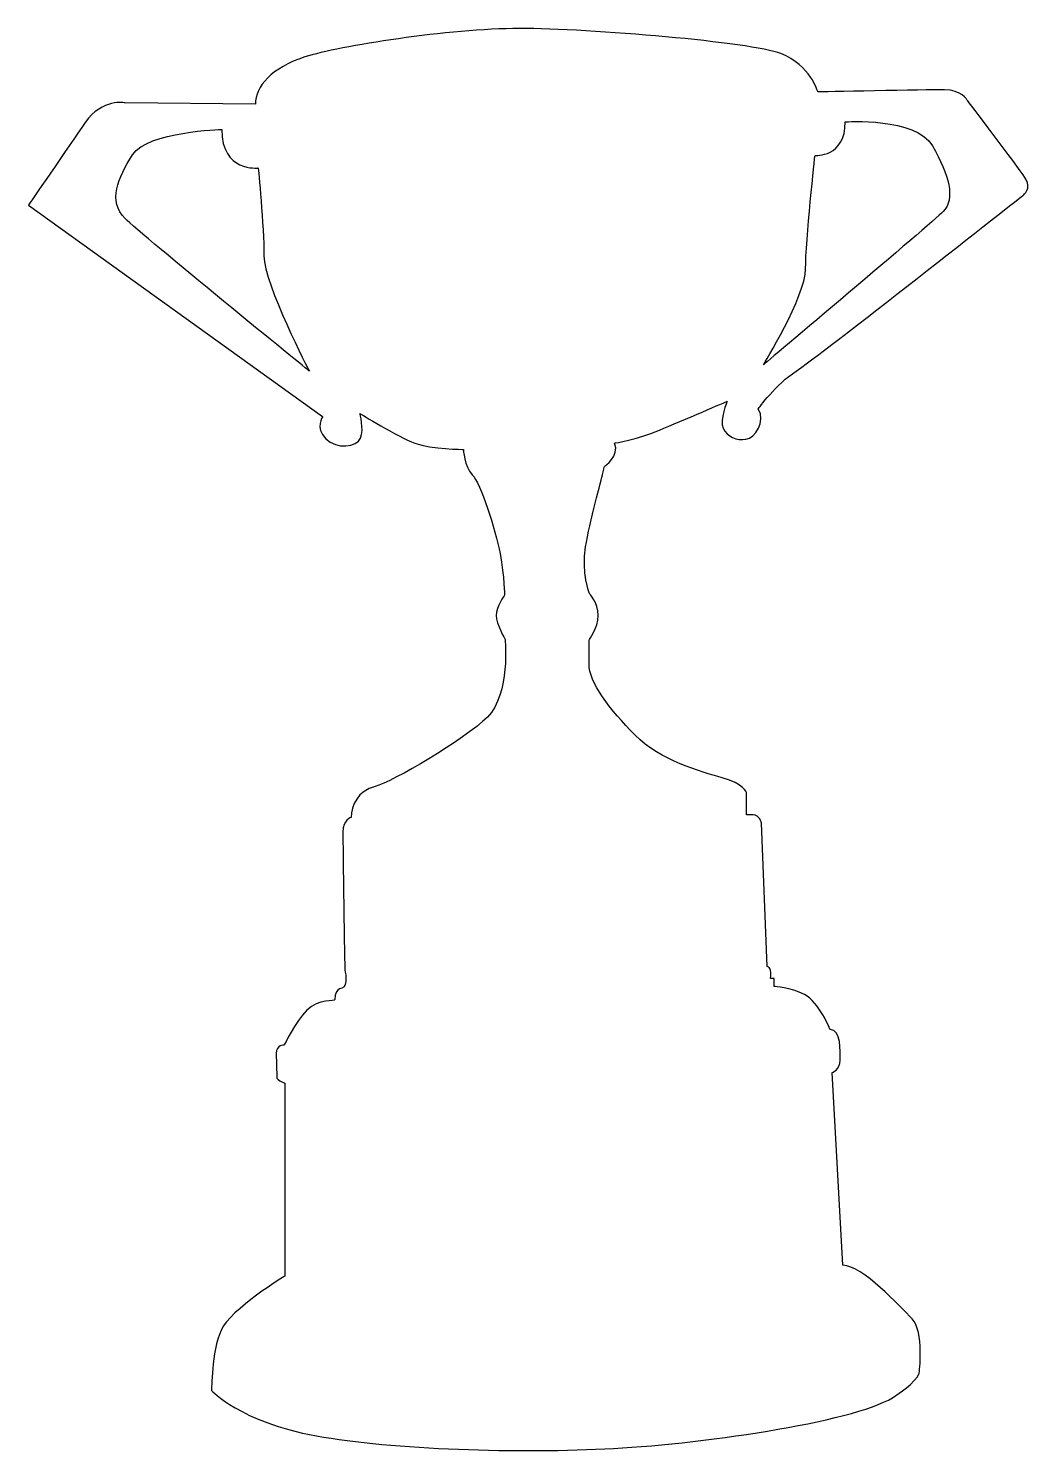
# Model space of a CAD drawing. Header units: centimetres. Extents: x -7.1 to 7.2, y -10.1 to 10.1.
import ezdxf

# ---------------------------------------------------------------- set-up
doc = ezdxf.new("R2010")
doc.units = ezdxf.units.CM
doc.header["$MEASUREMENT"] = 0
doc.layers.add('Camada 1', color=7, linetype='Continuous')

msp = doc.modelspace()

# ---------------------------------------------------------------- linework, layer by layer
at = {"layer": 'Camada 1'}
for points, knots in [([(-3.17255, 9.70378), (-2.69694, 9.85655), (-1.11814, 10.10761), (-0.12233, 10.10761), (-0.12233, 10.10761), (0.87348, 10.10761), (3.1748, 9.9124), (3.59176, 9.75114), (3.59176, 9.75114), (4.00888, 9.58959), (4.11675, 9.2061), (4.11675, 9.2061), (4.11675, 9.2061), (4.11675, 9.2061), (5.66853, 9.23743), (5.91531, 9.23743), (5.91531, 9.23743), (6.16209, 9.23743), (6.23829, 9.08929), (6.23829, 9.08929), (6.23829, 9.08929), (6.23829, 9.08929), (6.95155, 8.15198), (7.05908, 7.9904), (7.05908, 7.9904), (7.16679, 7.82898), (7.0367, 7.73934), (7.0367, 7.73934), (7.0367, 7.73934), (7.0367, 7.73934), (4.08974, 5.41566), (3.80717, 5.23633), (3.80717, 5.23633), (3.52446, 5.05702), (3.26893, 4.70256), (3.26893, 4.70256), (3.26893, 4.70256), (3.38095, 4.51862), (3.22403, 4.29007), (3.09393, 4.26756), (3.09393, 4.26756), (2.96383, 4.24505), (2.82943, 4.30799), (2.77079, 4.42448), (2.77079, 4.42448), (2.71245, 4.54116), (2.82942, 4.81027), (2.82942, 4.81027), (2.82942, 4.81027), (2.82942, 4.81027), (2.19241, 4.53219), (1.86496, 4.39763), (1.86496, 4.39763), (1.53735, 4.26306), (1.22795, 4.21369), (1.22795, 4.21369), (1.22795, 4.21369), (1.30418, 4.03422), (1.08428, 3.88177), (1.08428, 3.88177), (1.08428, 3.88177), (1.08428, 3.88177), (1.08428, 3.88177), (1.0619, 3.78763), (1.0619, 3.78763), (1.03967, 3.6932), (0.87346, 3.09662), (0.81515, 2.73782), (0.81515, 2.73782), (0.75697, 2.3792), (0.86899, 2.07395), (0.86899, 2.07395), (0.86899, 2.07395), (0.86899, 2.07395), (0.99477, 1.94848), (0.99477, 1.76455), (0.99477, 1.76455), (0.99477, 1.58059), (0.86452, 1.41472), (0.86452, 1.41472), (0.86452, 1.41472), (0.86452, 1.41472), (0.86452, 1.33402), (0.86452, 1.07383), (0.86452, 1.07383), (0.86452, 0.81364), (1.15604, 0.42571), (1.5196, 0.06243), (1.5196, 0.06243), (1.88271, -0.30113), (2.44797, -0.45576), (2.75751, -0.54328), (2.75751, -0.54328), (3.06691, -0.63062), (3.10057, -0.7519), (3.10057, -0.7519), (3.10057, -0.7519), (3.10057, -0.7519), (3.10057, -1.06794), (3.10057, -1.06794), (3.10057, -1.06794), (3.10057, -1.06794), (3.10057, -1.06794), (3.19484, -1.06794), (3.19484, -1.06794), (3.28898, -1.06794), (3.31581, -1.18907), (3.31581, -1.18907), (3.31581, -1.18907), (3.31581, -1.18907), (3.39669, -3.22774), (3.39669, -3.22774), (3.39669, -3.22774), (3.47061, -3.22774), (3.44389, -3.39609), (3.44389, -3.39609), (3.44389, -3.39609), (3.44389, -3.39609), (3.49759, -3.39611), (3.49759, -3.39611), (3.49759, -3.39611), (3.49759, -3.39611), (3.49759, -3.5103), (3.49759, -3.5103), (3.49759, -3.5103), (3.49759, -3.5103), (3.7263, -3.52387), (3.92812, -3.62479), (3.92812, -3.62479), (4.12997, -3.72586), (4.29137, -4.1226), (4.29137, -4.1226), (4.29137, -4.1226), (4.45292, -4.1226), (4.43271, -4.42552), (4.43271, -4.56009), (4.43271, -4.56009), (4.43271, -4.69466), (4.31838, -4.7349), (4.31838, -4.7349), (4.31838, -4.7349), (4.31838, -4.7349), (4.47316, -7.47323), (4.47316, -7.47323), (4.47316, -7.47323), (4.74909, -7.47323), (5.28056, -8.05873), (5.45553, -8.23354), (5.45553, -8.23354), (5.63053, -8.40854), (5.55644, -9.00745), (5.55644, -9.00745), (5.55644, -9.00745), (5.51601, -9.14186), (5.22436, -9.32363), (5.22436, -9.32363), (5.22436, -9.32363), (4.76697, -9.67362), (2.55114, -10.00554), (1.21428, -10.07714), (1.21428, -10.07714), (-0.1224, -10.14905), (-1.92542, -10.09521), (-3.01088, -9.89783), (-3.01088, -9.89783), (-4.09649, -9.70048), (-4.50019, -9.25172), (-4.50019, -9.25172), (-4.50019, -9.25172), (-4.50019, -9.25172), (-4.50019, -8.70451), (-4.36562, -8.39974), (-4.36562, -8.39974), (-4.23105, -8.09468), (-3.45947, -7.62803), (-3.45947, -7.62803), (-3.45947, -7.62803), (-3.45947, -7.62803), (-3.45947, -4.88291), (-3.45947, -4.88291), (-3.45947, -4.88291), (-3.49543, -4.88291), (-3.57165, -4.81563), (-3.57165, -4.81563), (-3.57165, -4.81563), (-3.57165, -4.81563), (-3.58059, -4.58679), (-3.58059, -4.4613), (-3.58059, -4.4613), (-3.58059, -4.3357), (-3.46857, -4.34465), (-3.46857, -4.34465), (-3.46857, -4.34465), (-3.46857, -4.34465), (-3.31363, -4.01503), (-3.14543, -3.84684), (-3.14543, -3.84684), (-2.97723, -3.67864), (-2.74636, -3.73034), (-2.74636, -3.69439), (-2.74636, -3.69439), (-2.74636, -3.65827), (-2.74636, -3.55535), (-2.64762, -3.53284), (-2.64762, -3.53284), (-2.54917, -3.5103), (-2.60719, -3.26818), (-2.60719, -3.26818), (-2.60719, -3.26818), (-2.60719, -3.26818), (-2.6342, -1.48304), (-2.6342, -1.31254), (-2.6342, -1.31254), (-2.6342, -1.14202), (-2.51752, -1.10622), (-2.51752, -1.10622), (-2.51752, -1.10622), (-2.51752, -0.9357), (-2.41891, -0.72937), (-2.17663, -0.66659), (-2.17663, -0.66659), (-1.93435, -0.60394), (-0.90724, -0.0072), (-0.57976, 0.32028), (-0.57976, 0.32028), (-0.25231, 0.64773), (-0.32854, 1.4238), (-0.32854, 1.4238), (-0.32854, 1.4238), (-0.32854, 1.4238), (-0.45416, 1.63891), (-0.45416, 1.76453), (-0.45416, 1.76453), (-0.45416, 1.89015), (-0.33766, 2.05171), (-0.33766, 2.05171), (-0.33766, 2.05171), (-0.33766, 2.05171), (-0.33766, 2.30277), (-0.40047, 2.64366), (-0.40047, 2.64366), (-0.46312, 2.98471), (-0.67855, 3.64842), (-0.7952, 3.76507), (-0.7952, 3.76507), (-0.91185, 3.88175), (-0.92082, 4.124), (-0.92082, 4.124), (-0.92082, 4.124), (-0.92082, 4.124), (-1.36926, 4.124), (-1.61154, 4.21367), (-1.61154, 4.21367), (-1.85382, 4.3035), (-2.39206, 4.63526), (-2.39206, 4.63526), (-2.39206, 4.63526), (-2.39206, 4.63526), (-2.32912, 4.41089), (-2.38296, 4.28543), (-2.38296, 4.28543), (-2.4368, 4.15981), (-2.71951, 4.11954), (-2.8763, 4.27649), (-2.8763, 4.27649), (-3.03341, 4.43344), (-2.9212, 4.59037), (-2.9212, 4.59037), (-2.9212, 4.59037), (-2.9212, 4.59037), (-7.10172, 7.59566), (-7.10172, 7.59566), (-7.10172, 7.59566), (-7.10172, 7.59566), (-6.53662, 8.42111), (-6.29434, 8.77094), (-6.29434, 8.77094), (-6.05206, 9.12077), (-5.72924, 9.04918), (-5.72924, 9.04918), (-5.72924, 9.04918), (-5.72924, 9.04918), (-3.87652, 9.03114), (-3.87652, 9.03114), (-3.87652, 9.03114), (-3.87653, 9.28219), (-3.64782, 9.5513), (-3.17255, 9.70378)], [0, 0, 0, 0, 0.01369863, 0.01369863, 0.01369863, 0.01369863, 0.02739726, 0.02739726, 0.02739726, 0.02739726, 0.04109589, 0.04109589, 0.04109589, 0.04109589, 0.05479452, 0.05479452, 0.05479452, 0.05479452, 0.06849315, 0.06849315, 0.06849315, 0.06849315, 0.08219178, 0.08219178, 0.08219178, 0.08219178, 0.09589041, 0.09589041, 0.09589041, 0.09589041, 0.10958904, 0.10958904, 0.10958904, 0.10958904, 0.12328767, 0.12328767, 0.12328767, 0.12328767, 0.1369863, 0.1369863, 0.1369863, 0.1369863, 0.15068493, 0.15068493, 0.15068493, 0.15068493, 0.16438356, 0.16438356, 0.16438356, 0.16438356, 0.17808219, 0.17808219, 0.17808219, 0.17808219, 0.19178082, 0.19178082, 0.19178082, 0.19178082, 0.20547945, 0.20547945, 0.20547945, 0.20547945, 0.21917808, 0.21917808, 0.21917808, 0.21917808, 0.23287671, 0.23287671, 0.23287671, 0.23287671, 0.24657534, 0.24657534, 0.24657534, 0.24657534, 0.26027397, 0.26027397, 0.26027397, 0.26027397, 0.2739726, 0.2739726, 0.2739726, 0.2739726, 0.28767123, 0.28767123, 0.28767123, 0.28767123, 0.30136986, 0.30136986, 0.30136986, 0.30136986, 0.31506849, 0.31506849, 0.31506849, 0.31506849, 0.32876712, 0.32876712, 0.32876712, 0.32876712, 0.34246575, 0.34246575, 0.34246575, 0.34246575, 0.35616438, 0.35616438, 0.35616438, 0.35616438, 0.36986301, 0.36986301, 0.36986301, 0.36986301, 0.38356164, 0.38356164, 0.38356164, 0.38356164, 0.39726027, 0.39726027, 0.39726027, 0.39726027, 0.4109589, 0.4109589, 0.4109589, 0.4109589, 0.42465753, 0.42465753, 0.42465753, 0.42465753, 0.43835616, 0.43835616, 0.43835616, 0.43835616, 0.45205479, 0.45205479, 0.45205479, 0.45205479, 0.46575342, 0.46575342, 0.46575342, 0.46575342, 0.47945205, 0.47945205, 0.47945205, 0.47945205, 0.49315068, 0.49315068, 0.49315068, 0.49315068, 0.50684932, 0.50684932, 0.50684932, 0.50684932, 0.52054795, 0.52054795, 0.52054795, 0.52054795, 0.53424658, 0.53424658, 0.53424658, 0.53424658, 0.54794521, 0.54794521, 0.54794521, 0.54794521, 0.56164384, 0.56164384, 0.56164384, 0.56164384, 0.57534247, 0.57534247, 0.57534247, 0.57534247, 0.5890411, 0.5890411, 0.5890411, 0.5890411, 0.60273973, 0.60273973, 0.60273973, 0.60273973, 0.61643836, 0.61643836, 0.61643836, 0.61643836, 0.63013699, 0.63013699, 0.63013699, 0.63013699, 0.64383562, 0.64383562, 0.64383562, 0.64383562, 0.65753425, 0.65753425, 0.65753425, 0.65753425, 0.67123288, 0.67123288, 0.67123288, 0.67123288, 0.68493151, 0.68493151, 0.68493151, 0.68493151, 0.69863014, 0.69863014, 0.69863014, 0.69863014, 0.71232877, 0.71232877, 0.71232877, 0.71232877, 0.7260274, 0.7260274, 0.7260274, 0.7260274, 0.73972603, 0.73972603, 0.73972603, 0.73972603, 0.75342466, 0.75342466, 0.75342466, 0.75342466, 0.76712329, 0.76712329, 0.76712329, 0.76712329, 0.78082192, 0.78082192, 0.78082192, 0.78082192, 0.79452055, 0.79452055, 0.79452055, 0.79452055, 0.80821918, 0.80821918, 0.80821918, 0.80821918, 0.82191781, 0.82191781, 0.82191781, 0.82191781, 0.83561644, 0.83561644, 0.83561644, 0.83561644, 0.84931507, 0.84931507, 0.84931507, 0.84931507, 0.8630137, 0.8630137, 0.8630137, 0.8630137, 0.87671233, 0.87671233, 0.87671233, 0.87671233, 0.89041096, 0.89041096, 0.89041096, 0.89041096, 0.90410959, 0.90410959, 0.90410959, 0.90410959, 0.91780822, 0.91780822, 0.91780822, 0.91780822, 0.93150685, 0.93150685, 0.93150685, 0.93150685, 0.94520548, 0.94520548, 0.94520548, 0.94520548, 0.95890411, 0.95890411, 0.95890411, 0.95890411, 0.97260274, 0.97260274, 0.97260274, 0.97260274, 1, 1, 1, 1]), ([(5.89736, 7.50599), (6.07683, 7.68546), (5.97808, 8.02619), (5.74475, 8.43899), (5.74475, 8.43899), (5.51157, 8.85163), (4.50682, 8.78004), (4.50682, 8.78004), (4.50682, 8.78004), (4.50682, 8.26849), (4.07629, 8.30445), (4.07629, 8.30445), (4.07629, 8.30445), (4.07629, 8.30445), (3.94172, 7.08443), (3.94172, 6.6897), (3.94172, 6.6897), (3.94172, 6.29481), (3.34051, 5.32601), (3.34051, 5.32601), (3.34051, 5.32601), (3.34051, 5.32601), (5.7179, 7.32655), (5.89736, 7.50599)], [0, 0, 0, 0, 0.14285714, 0.14285714, 0.14285714, 0.14285714, 0.28571429, 0.28571429, 0.28571429, 0.28571429, 0.42857143, 0.42857143, 0.42857143, 0.42857143, 0.57142857, 0.57142857, 0.57142857, 0.57142857, 0.71428571, 0.71428571, 0.71428571, 0.71428571, 1, 1, 1, 1]), ([(-4.35646, 8.67217), (-4.35646, 8.67217), (-5.40627, 8.64531), (-5.62154, 8.31337), (-5.62154, 8.31337), (-5.83665, 7.98158), (-5.97137, 7.6495), (-5.72925, 7.40738), (-5.72925, 7.40738), (-5.48697, 7.16526), (-3.10958, 5.23631), (-3.10958, 5.23631), (-3.10958, 5.23631), (-3.10958, 5.23631), (-3.75556, 6.46543), (-3.75556, 6.87808), (-3.75556, 6.87808), (-3.75556, 7.29073), (-3.83642, 8.12496), (-3.83642, 8.12496), (-3.83642, 8.12496), (-3.83642, 8.12496), (-4.35646, 8.0623), (-4.35646, 8.67217)], [0, 0, 0, 0, 0.14285714, 0.14285714, 0.14285714, 0.14285714, 0.28571429, 0.28571429, 0.28571429, 0.28571429, 0.42857143, 0.42857143, 0.42857143, 0.42857143, 0.57142857, 0.57142857, 0.57142857, 0.57142857, 0.71428571, 0.71428571, 0.71428571, 0.71428571, 1, 1, 1, 1])]:
    msp.add_open_spline(points, degree=3, knots=knots, dxfattribs=at)

doc.saveas('drawing.dxf')
